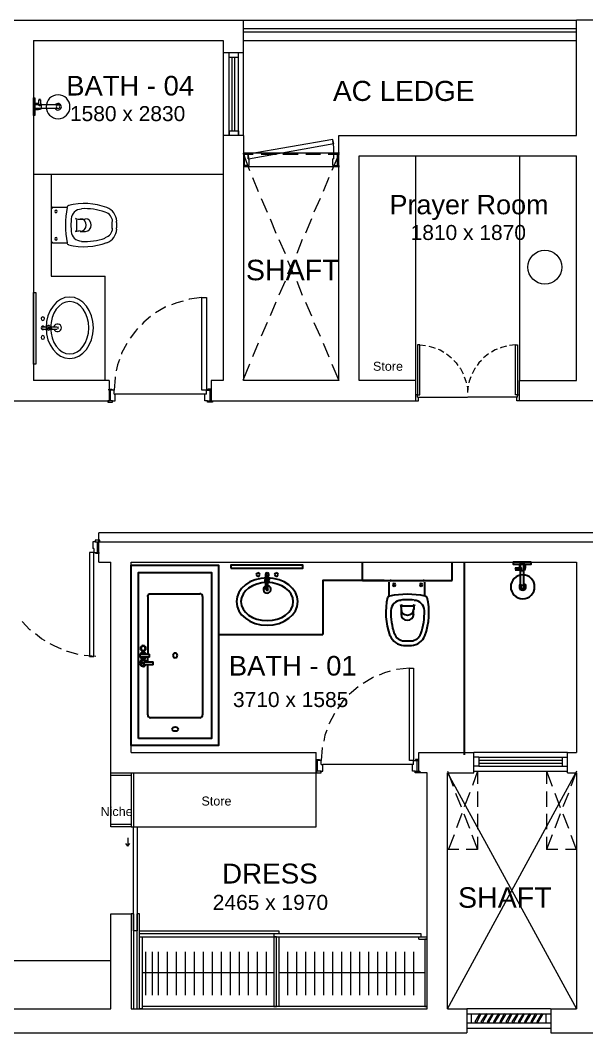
# Model space of a CAD drawing. Header units: millimetres. Extents: x 75500 to 345360, y -224327 to 19532.
# Drawn here: x 93094 to 97813, y -86239 to -77804 of the extents above; entities that cross this region are included whole.
import ezdxf

# ---------------------------------------------------------------- set-up
doc = ezdxf.new("R2010")
doc.units = ezdxf.units.MM
doc.header["$LTSCALE"] = 0.01
doc.layers.add('A- Ele 4', color=250, linetype='Continuous', lineweight=15, true_color=0x333333)
doc.styles.add('Arial$001H0', font='arial.ttf')

# ---------------------------------------------------------------- blocks, each defined once
blk = doc.blocks.new('taps')
at = {"layer": 'A- Ele 4', "lineweight": 25}
for p, q in [((964474, -143680.4), (964554.4, -143680.4)), ((964554.4, -143705.8), (964474, -143705.8)), ((964499.4, -143652.2), (964499.4, -143652.2)), ((964503.6, -143652.2), (964503.6, -143652.2)), ((964539.6, -143745.3), (964539.6, -143707.2)), ((964507.8, -143745.3), (964584, -143745.3)), ((964584, -143770.7), (964507.8, -143770.7))]:
    blk.add_line(p, q, dxfattribs=at)
for points in [[(964501.5, -143609.9), (964488.6, -143609.9), (964478.2, -143620.3), (964478.2, -143633.2)], [(964478.2, -143633.2), (964478.2, -143646), (964488.6, -143656.5), (964501.5, -143656.5)], [(964501.5, -143614.1), (964491, -143614.1), (964482.4, -143622.7), (964482.4, -143633.2)], [(964482.4, -143633.2), (964482.4, -143643.7), (964491, -143652.2), (964501.5, -143652.2)], [(964524.8, -143633.2), (964524.8, -143620.3), (964514.3, -143609.9), (964501.5, -143609.9)], [(964520.5, -143633.2), (964520.5, -143622.7), (964512, -143614.1), (964501.5, -143614.1)], [(964501.5, -143656.5), (964514.3, -143656.5), (964524.8, -143646), (964524.8, -143633.2)], [(964501.5, -143652.2), (964512, -143652.2), (964520.5, -143643.7), (964520.5, -143633.2)], [(964474, -143680.4), (964472.9, -143688.8), (964472.9, -143697.4), (964473.9, -143705.8)], [(964494.6, -143729.3), (964482.4, -143732.4), (964474, -143743.4), (964474, -143755.9)], [(964501.5, -143664.9), (964491.5, -143664.9), (964482.3, -143670.3), (964477.4, -143679.1)], [(964477.4, -143705.8), (964482.3, -143714.5), (964491.5, -143719.9), (964501.5, -143719.9)], [(964501.5, -143669.2), (964493.8, -143669.2), (964486.6, -143672.9), (964482.3, -143679.3)], [(964482.3, -143705.6), (964486.6, -143711.9), (964493.8, -143715.7), (964501.5, -143715.7)], [(964525.5, -143742.6), (964519.4, -143731.6), (964506.7, -143726.1), (964494.6, -143729.3)], [(964520.7, -143742.7), (964514.9, -143734.3), (964504.3, -143730.7), (964494.6, -143733.7)], [(964525.5, -143679.1), (964520.7, -143670.3), (964511.5, -143664.9), (964501.5, -143664.9)], [(964520.7, -143679.3), (964516.3, -143672.9), (964509.2, -143669.2), (964501.5, -143669.2)], [(964501.5, -143715.7), (964509.2, -143715.7), (964516.3, -143711.9), (964520.7, -143705.6)], [(964501.5, -143719.9), (964511.5, -143719.9), (964520.7, -143714.5), (964525.5, -143705.8)], [(964554.4, -143706), (964555.5, -143697.5), (964555.5, -143688.9), (964554.4, -143680.4)], [(964474, -143755.9), (964474, -143768.5), (964482.4, -143779.4), (964494.6, -143782.6)], [(964494.6, -143733.7), (964484.8, -143736.7), (964478.2, -143745.7), (964478.2, -143755.9)], [(964478.2, -143755.9), (964478.2, -143766.1), (964484.8, -143775.1), (964494.6, -143778.2)], [(964493, -143749.6), (964489.5, -143749.6), (964486.7, -143752.4), (964486.7, -143755.9)], [(964486.7, -143755.9), (964486.7, -143759.4), (964489.5, -143762.3), (964493, -143762.3)], [(964499.4, -143755.9), (964499.4, -143752.4), (964496.5, -143749.6), (964493, -143749.6)], [(964493, -143762.3), (964496.5, -143762.3), (964499.4, -143759.4), (964499.4, -143755.9)], [(964494.6, -143782.6), (964506.2, -143785.6), (964518.3, -143780.7), (964524.7, -143770.7)], [(964494.6, -143778.2), (964503.7, -143781), (964513.5, -143778), (964519.4, -143770.7)], [(964507.8, -143745.3), (964506.7, -143753.8), (964506.7, -143762.3), (964507.8, -143770.7)], [(964584, -143771), (964585.1, -143762.5), (964585.1, -143753.8), (964584, -143745.3)]]:
    blk.add_open_spline(points, degree=3, dxfattribs=at)
blk = doc.blocks.new('e ge')
at = {"layer": 'A- Ele 4', "lineweight": 25}
for p, q in [((64637.1, 15752.5), (64637.1, 15904.9)), ((65386.3, 15752.5), (65386.3, 15904.9)), ((65487.9, 14300.7), (65487.9, 15904.9)), ((65991.6, 15888), (65945, 15888)), ((65953.5, 15672.1), (65953.5, 15888)), ((65983.1, 15697.5), (65983.1, 15888)), ((63832.9, 15773.7), (63832.9, 15799.1)), ((63849.8, 15773.7), (63849.8, 15799.1)), ((65957.7, 15854.1), (65911.2, 15854.1)), ((65911.2, 15841.4), (65957.7, 15841.4)), ((65987.4, 15833), (65949.3, 15833)), ((63832.9, 15676.3), (63832.9, 15735.6)), ((63849.8, 15676.3), (63849.8, 15735.6)), ((64637.1, 15752.5), (65386.3, 15752.5)), ((64861.5, 15625.6), (64861.5, 15739.8)), ((64874.2, 15752.5), (65145.1, 15752.5)), ((65157.7, 15625.6), (65157.7, 15739.8)), ((62848.8, 15620.2), (62848.8, 15138.8)), ((62872.1, 15642.5), (63282.6, 15642.5)), ((63305.9, 15619.2), (63305.9, 14633)), ((64967.3, 15540.9), (65056.2, 15540.9)), ((64958.8, 15511.3), (64958.8, 15468.9)), ((65060.4, 15511.3), (65060.4, 15468.9)), ((63439.3, 15303.9), (64307, 15303.9)), ((62848.8, 14633), (62848.8, 15049.9)), ((63282.6, 14609.7), (62872.1, 14609.7))]:
    blk.add_line(p, q, dxfattribs=at)
for points in [[(62711.2, 14376.9), (62711.2, 15879.5), (63439.3, 15879.5), (63439.3, 14376.9)], [(63540.8, 15854.1), (64141.9, 15854.1), (64141.9, 15879.5), (63540.8, 15879.5)], [(66042.4, 15904.9), (65894.2, 15904.9), (65894.2, 15888), (66042.4, 15888)], [(62770.5, 14436.1), (62770.5, 15820.3), (63380, 15820.3), (63380, 14436.1)], [(63837.1, 15756.8), (63845.6, 15756.8), (63845.6, 15722.9), (63837.1, 15722.9)]]:
    blk.add_lwpolyline(points, close=True, dxfattribs=at)
for points in [[(64819.1, 15752.5), (64307, 15752.5), (64307, 15303.9)], [(63079.5, 14529.3), (63079.5, 14529.3), (63075.2, 14529.3), (63075.2, 14529.3)]]:
    blk.add_lwpolyline(points, dxfattribs=at)
for points in [[(65913.3, 15858.4), (65912.1, 15858.4), (65911.2, 15855.5), (65911.2, 15852)], [(65915.4, 15852), (65915.4, 15855.5), (65914.5, 15858.4), (65913.3, 15858.4)], [(65945.3, 15890.6), (65944.6, 15879.8), (65945.2, 15868.9), (65947, 15858.2)], [(65962, 15852), (65962, 15855.5), (65961, 15858.4), (65959.9, 15858.4)], [(65988.3, 15836), (65994.2, 15853.5), (65996.7, 15872.1), (65995.6, 15890.6)], [(63843.5, 15773.7), (63702.1, 15773.7), (63587.4, 15685.6), (63587.4, 15576.9)], [(63767.3, 15816), (63759.1, 15816), (63752.5, 15809.4), (63752.5, 15801.2)], [(63752.5, 15801.2), (63752.5, 15793), (63759.1, 15786.4), (63767.3, 15786.4)], [(63782.1, 15801.2), (63782.1, 15809.4), (63775.5, 15816), (63767.3, 15816)], [(63767.3, 15786.4), (63775.5, 15786.4), (63782.1, 15793), (63782.1, 15801.2)], [(63843.5, 15773.7), (63833.4, 15773.7), (63825.1, 15765.9), (63824.5, 15755.9)], [(63829.4, 15805.9), (63827.4, 15799.8), (63829.5, 15793.2), (63834.6, 15789.4)], [(63843.5, 15816), (63837.1, 15816), (63831.4, 15811.9), (63829.4, 15805.9)], [(63843.5, 15811.8), (63837.6, 15811.8), (63832.9, 15807.1), (63832.9, 15801.2)], [(63857.5, 15805.9), (63855.5, 15811.9), (63849.9, 15816), (63843.5, 15816)], [(63854.1, 15801.2), (63854.1, 15807.1), (63849.3, 15811.8), (63843.5, 15811.8)], [(64099.6, 15576.9), (64099.6, 15685.6), (63984.9, 15773.7), (63843.5, 15773.7)], [(63862.5, 15755.9), (63861.8, 15765.9), (63853.5, 15773.7), (63843.5, 15773.7)], [(63852.4, 15789.4), (63857.5, 15793.2), (63859.6, 15799.8), (63857.5, 15805.9)], [(63919.7, 15816), (63911.5, 15816), (63904.9, 15809.4), (63904.9, 15801.2)], [(63904.9, 15801.2), (63904.9, 15793), (63911.5, 15786.4), (63919.7, 15786.4)], [(63934.5, 15801.2), (63934.5, 15809.4), (63927.9, 15816), (63919.7, 15816)], [(63919.7, 15786.4), (63927.9, 15786.4), (63934.5, 15793), (63934.5, 15801.2)], [(65972.6, 15799.1), (65917.6, 15799.1), (65873.1, 15754.6), (65873.1, 15699.6)], [(65911.2, 15852), (65911.2, 15848.5), (65912.1, 15845.7), (65913.3, 15845.7)], [(65913.3, 15845.7), (65914.5, 15845.7), (65915.4, 15848.5), (65915.4, 15852)], [(65949.5, 15846.3), (65950.4, 15842.8), (65951.4, 15839.4), (65952.6, 15836)], [(65959.9, 15845.7), (65961, 15845.7), (65962, 15848.5), (65962, 15852)], [(66072, 15699.6), (66072, 15754.6), (66027.5, 15799.1), (65972.6, 15799.1)], [(63843.5, 15735.6), (63723.1, 15735.6), (63625.5, 15664.5), (63625.5, 15576.9)], [(63834, 15708.7), (63819, 15704), (63809.7, 15689.1), (63812.1, 15673.6)], [(63824.5, 15755.9), (63823.8, 15745.9), (63831, 15737.1), (63841, 15735.8)], [(63837.2, 15755.7), (63836.7, 15752.6), (63838.5, 15749.7), (63841.4, 15748.6)], [(63843.5, 15761), (63840.4, 15761), (63837.7, 15758.8), (63837.2, 15755.7)], [(63849.7, 15755.7), (63849.2, 15758.8), (63846.6, 15761), (63843.5, 15761)], [(64061.5, 15576.9), (64061.5, 15664.5), (63963.9, 15735.6), (63843.5, 15735.6)], [(63845.6, 15748.6), (63848.5, 15749.7), (63850.3, 15752.6), (63849.7, 15755.7)], [(63846, 15735.8), (63855.9, 15737.1), (63863.1, 15745.9), (63862.5, 15755.9)], [(63874.9, 15673.6), (63877.2, 15689.1), (63868, 15704), (63853, 15708.7)], [(64876.3, 15756.8), (64870.4, 15756.8), (64865.7, 15750.1), (64865.7, 15742)], [(64901.7, 15727.1), (64895.8, 15727.1), (64891.1, 15722.4), (64891.1, 15716.6)], [(64891.1, 15716.6), (64891.1, 15710.7), (64895.8, 15706), (64901.7, 15706)], [(64912.2, 15716.6), (64912.2, 15722.4), (64907.5, 15727.1), (64901.7, 15727.1)], [(64901.7, 15706), (64907.5, 15706), (64912.2, 15710.7), (64912.2, 15716.6)], [(65126, 15727.1), (65120.2, 15727.1), (65115.4, 15722.4), (65115.4, 15716.6)], [(65115.4, 15716.6), (65115.4, 15710.7), (65120.2, 15706), (65126, 15706)], [(65136.6, 15716.6), (65136.6, 15722.4), (65131.8, 15727.1), (65126, 15727.1)], [(65126, 15706), (65131.8, 15706), (65136.6, 15710.7), (65136.6, 15716.6)], [(65157.7, 15742), (65157.7, 15750.1), (65153, 15756.8), (65147.2, 15756.8)], [(65873.1, 15699.6), (65873.1, 15644.7), (65917.6, 15600.2), (65972.6, 15600.2)], [(65959.3, 15723.7), (65948.3, 15717.7), (65942.8, 15704.9), (65945.9, 15692.8)], [(65945.9, 15692.8), (65949, 15680.6), (65960, 15672.1), (65972.6, 15672.1)], [(65972.6, 15714.4), (65964.4, 15714.4), (65957.7, 15707.8), (65957.7, 15699.6)], [(65957.7, 15699.6), (65957.7, 15691.4), (65964.4, 15684.8), (65972.6, 15684.8)], [(65987.4, 15699.6), (65987.4, 15707.8), (65980.7, 15714.4), (65972.6, 15714.4)], [(65972.6, 15684.8), (65980.7, 15684.8), (65987.4, 15691.4), (65987.4, 15699.6)], [(65972.6, 15600.2), (66027.5, 15600.2), (66072, 15644.7), (66072, 15699.6)], [(65972.6, 15672.1), (65985.1, 15672.1), (65996.1, 15680.6), (65999.2, 15692.8)], [(65999.2, 15692.8), (66002.3, 15704.9), (65996.8, 15717.7), (65985.8, 15723.7)], [(62848.8, 15619.2), (62848.8, 15632.1), (62859.2, 15642.5), (62872.1, 15642.5)], [(63305.9, 15619.2), (63305.9, 15632.1), (63295.5, 15642.5), (63282.6, 15642.5)], [(63812.1, 15673.6), (63814.5, 15658.2), (63827.8, 15646.7), (63843.5, 15646.7)], [(63834.6, 15676.9), (63836.6, 15673.9), (63839.9, 15672.1), (63843.5, 15672.1)], [(63843.5, 15672.1), (63847, 15672.1), (63850.4, 15673.9), (63852.3, 15676.9)], [(63843.5, 15646.7), (63859.2, 15646.7), (63872.5, 15658.2), (63874.9, 15673.6)], [(64847, 15612.3), (64821.6, 15506.2), (64828.2, 15394.9), (64866, 15292.5)], [(64864, 15625.2), (64856.7, 15623.7), (64851, 15618.1), (64849.3, 15610.9)], [(65159.6, 15623.3), (65062, 15643.2), (64961.4, 15643.2), (64863.9, 15623.3)], [(65157.4, 15292.5), (65195.2, 15394.9), (65201.8, 15506.2), (65176.4, 15612.3)], [(65174.2, 15610.9), (65172.4, 15618.1), (65166.7, 15623.7), (65159.4, 15625.2)], [(63587.4, 15576.9), (63587.4, 15468.2), (63702.1, 15380.1), (63843.5, 15380.1)], [(63625.5, 15576.9), (63625.5, 15489.2), (63723.1, 15418.1), (63843.5, 15418.1)], [(63843.5, 15380.1), (63984.9, 15380.1), (64099.6, 15468.2), (64099.6, 15576.9)], [(63843.5, 15418.1), (63963.9, 15418.1), (64061.5, 15489.2), (64061.5, 15576.9)], [(64959.1, 15587.3), (64912.5, 15584.3), (64875.8, 15548.2), (64874.2, 15503.7)], [(64963, 15512.2), (64962.7, 15526.1), (64960.6, 15539.9), (64956.8, 15553.3)], [(65011.7, 15591.7), (64993.9, 15591.7), (64976.2, 15591.1), (64958.4, 15589.9)], [(64959, 15553.6), (64960, 15548.9), (64963.9, 15545.5), (64968.7, 15545.2)], [(65065, 15589.9), (65047.3, 15591.1), (65029.5, 15591.7), (65011.7, 15591.7)], [(65059, 15545.2), (65063.7, 15545.5), (65067.7, 15548.9), (65068.6, 15553.6)], [(65070.9, 15553.3), (65067, 15539.9), (65064.9, 15526.1), (65064.7, 15512.2)], [(65153.5, 15503.7), (65151.8, 15548.2), (65115.2, 15584.3), (65068.6, 15587.3)], [(64874.5, 15503), (64872.2, 15436.9), (64881.8, 15370.9), (64902.8, 15308.2)], [(64958.8, 15513.4), (64958.8, 15486.5), (64982.5, 15464.7), (65011.7, 15464.7)], [(64958.8, 15471.1), (64958.8, 15444.2), (64982.5, 15422.4), (65011.7, 15422.4)], [(65011.7, 15464.7), (65040.9, 15464.7), (65064.6, 15486.5), (65064.6, 15513.4)], [(65011.7, 15422.4), (65040.9, 15422.4), (65064.6, 15444.2), (65064.6, 15471.1)], [(65124.9, 15308.2), (65145.9, 15370.9), (65155.5, 15436.9), (65153.2, 15503)], [(64869.4, 15292.4), (64887.2, 15245.9), (64931.6, 15214), (64982.7, 15211)], [(64904.3, 15308), (64916.1, 15274.4), (64948.1, 15251.1), (64985.2, 15249)], [(65042.4, 15249), (65079.5, 15251.1), (65111.6, 15274.4), (65123.4, 15308)], [(65044.9, 15211), (65096, 15214), (65140.5, 15245.9), (65158.2, 15292.4)], [(64979.6, 15211.7), (64990.3, 15211.1), (65001, 15210.7), (65011.7, 15210.7)], [(64982.9, 15249.7), (64992.5, 15249.1), (65002.1, 15248.8), (65011.7, 15248.8)], [(65011.7, 15248.8), (65021.3, 15248.8), (65030.9, 15249.1), (65040.5, 15249.7)], [(65011.7, 15210.7), (65022.4, 15210.7), (65033.2, 15211.1), (65043.9, 15211.7)], [(63077.4, 15147.3), (63066.8, 15147.3), (63058.3, 15138.7), (63058.3, 15128.2)], [(63058.3, 15128.2), (63058.3, 15117.7), (63066.8, 15109.2), (63077.4, 15109.2)], [(63096.4, 15128.2), (63096.4, 15138.7), (63087.9, 15147.3), (63077.4, 15147.3)], [(63077.4, 15109.2), (63087.9, 15109.2), (63096.4, 15117.7), (63096.4, 15128.2)], [(62848.8, 14633), (62848.8, 14620.1), (62859.2, 14609.7), (62872.1, 14609.7)], [(63282.6, 14609.7), (63295.5, 14609.7), (63305.9, 14620.1), (63305.9, 14633)], [(63077.4, 14529.3), (63062.2, 14529.3), (63049.8, 14522.6), (63049.8, 14514.5)], [(63049.8, 14514.5), (63049.8, 14506.3), (63062.2, 14499.6), (63077.4, 14499.6)], [(63104.9, 14514.5), (63104.9, 14522.6), (63092.5, 14529.3), (63077.4, 14529.3)], [(63077.4, 14499.6), (63092.5, 14499.6), (63104.9, 14506.3), (63104.9, 14514.5)]]:
    blk.add_open_spline(points, degree=3, dxfattribs=at)
at = {"layer": 'A- Ele 4'}
blk.add_blockref('taps', (-901690.8, 158820.6), dxfattribs=at)
blk = doc.blocks.new('ser geg')
at = {"color": 8, "linetype": 'Continuous', "lineweight": 5}
for p, q in [((28738.1, 13832.6), (28784.6, 13709.8)), ((28987.8, 13832.6), (28945.5, 13714.1)), ((28987.8, 13832.6), (28987.8, 13726.8)), ((29563.4, 13832.6), (29610, 13709.8)), ((29563.4, 13832.6), (29563.4, 13726.8)), ((29813.2, 13832.6), (29766.6, 13709.8)), ((28805.8, 13650.6), (28852.3, 13536.3)), ((28924.3, 13654.8), (28877.7, 13536.3)), ((28987.8, 13663.3), (28987.8, 13536.3)), ((29563.4, 13663.3), (29563.4, 13536.3)), ((29631.2, 13650.6), (29677.7, 13532.1)), ((29745.4, 13650.6), (29698.9, 13536.3)), ((28856.6, 13481.3), (28814.3, 13362.7)), ((28873.5, 13477), (28920.1, 13358.5)), ((28987.8, 13477), (28987.8, 13350)), ((29563.4, 13477), (29563.4, 13350)), ((29677.7, 13477), (29631.2, 13358.5)), ((29698.9, 13477), (29745.4, 13358.5)), ((28793.1, 13303.5), (28746.5, 13185)), ((28941.2, 13303.5), (28987.8, 13180.7)), ((28987.8, 13286.6), (28987.8, 13180.7)), ((29610, 13303.5), (29563.4, 13180.7)), ((29563.4, 13286.6), (29563.4, 13180.7)), ((29766.6, 13299.3), (29813.2, 13176.5)), ((28831.2, 13180.7), (28738.1, 13180.7)), ((28987.8, 13180.7), (28894.7, 13180.7)), ((29656.6, 13180.7), (29563.4, 13180.7)), ((29813.2, 13180.7), (29720, 13180.7))]:
    blk.add_line(p, q, dxfattribs=at)

msp = doc.modelspace()

# ---------------------------------------------------------------- linework, layer by layer
at = {"layer": 'A- Ele 4'}
for p, q in [((92303, -77804), (94953, -77804)), ((94953, -77804), (97728, -77804)), ((94953, -78074), (94953, -77804)), ((97728, -78764), (97728, -77804)), ((98008, -77804), (97728, -77804)), ((94953, -77871.7), (97728, -77871.7)), ((94953, -77901.3), (97728, -77901.3)), ((93203, -77974), (93203, -80804)), ((93203, -77974), (94783, -77974)), ((94783, -77974), (94783, -78074)), ((94953, -77974), (97728, -77974)), ((94783, -78074), (94783, -78764)), ((94783, -78074), (94953, -78074)), ((94834.5, -78112.1), (94834.5, -78074)), ((94834.5, -78764), (94834.5, -78083.3)), ((94910.7, -78112.1), (94910.7, -78074)), ((94910.7, -78764), (94910.7, -78083.3)), ((94953, -78764), (94953, -78074)), ((94834.5, -78112.1), (94910.7, -78112.1)), ((94859.9, -78725.9), (94859.9, -78112.1)), ((94881.1, -78725.9), (94881.1, -78112.1)), ((93215.7, -78547.9), (93215.7, -78501.4)), ((93431.6, -78509.8), (93215.7, -78509.8)), ((93249.6, -78514.1), (93249.6, -78467.5)), ((93262.3, -78467.5), (93262.3, -78514.1)), ((93270.7, -78543.7), (93270.7, -78505.6)), ((93406.2, -78539.5), (93215.7, -78539.5)), ((94783, -78764), (94783, -80804)), ((94953, -78764), (94783, -78764)), ((94834.5, -78725.9), (94910.7, -78725.9)), ((94834.5, -78725.9), (94834.5, -78764)), ((94910.7, -78725.9), (94910.7, -78764)), ((94953, -78764), (94953, -80804)), ((95748, -78764), (97728, -78764)), ((95748, -80804), (95748, -78764)), ((95753, -78912), (94953, -78912)), ((94953, -78920.4), (95032.7, -78920.4)), ((94953, -78920.4), (95003.1, -79055.9)), ((94961.5, -79013.5), (94961.5, -78920.4)), ((94991.1, -78920.4), (94961.5, -78920.4)), ((94991.1, -78958.5), (94991.1, -78920.4)), ((95101.2, -78920.4), (95228.1, -78920.4)), ((95282.4, -78920.4), (95409.4, -78920.4)), ((95472.9, -78920.4), (95595.6, -78920.4)), ((95659.1, -78920.4), (95748, -78920.4)), ((95748, -78920.4), (95688.8, -79055.9)), ((95705.7, -78958.5), (95705.7, -78920.4)), ((95705.7, -78920.4), (95735.3, -78920.4)), ((95735.3, -79013.5), (95735.3, -78920.4)), ((95918, -80804), (95918, -78934)), ((95918, -78934), (97728, -78934)), ((96388, -80804), (96388, -78934)), ((97253, -78934), (97253, -80804)), ((97728, -80804), (97728, -78934)), ((94953, -79022), (95753, -79022)), ((94982.6, -79013.5), (94999.6, -79013.5)), ((94991.1, -78958.5), (94999.6, -78958.5)), ((94999.6, -79013.5), (94999.6, -78958.5)), ((95697.2, -79013.5), (95697.2, -78958.5)), ((95705.7, -78958.5), (95697.2, -78958.5)), ((95714.2, -79013.5), (95697.2, -79013.5)), ((93203, -79085.5), (94781.8, -79085.5)), ((93351.2, -79085.5), (93351.2, -79936.3)), ((95028.5, -79115.1), (95075, -79229.4)), ((95663.4, -79115.1), (95616.8, -79229.4)), ((95100.4, -79288.7), (95151.2, -79403)), ((95591.4, -79288.7), (95540.6, -79403)), ((93482.4, -79364.9), (93363.9, -79364.9)), ((93351.2, -79377.6), (93351.2, -79648.5)), ((93562.8, -79466.4), (93562.8, -79559.6)), ((93592.4, -79462.2), (93634.8, -79462.2)), ((95176.6, -79458), (95223.2, -79576.5)), ((95519.5, -79458), (95468.7, -79576.5)), ((93592.4, -79563.8), (93634.8, -79563.8)), ((93482.4, -79661.2), (93363.9, -79661.2)), ((95248.6, -79631.5), (95299.3, -79745.8)), ((95443.3, -79631.5), (95396.7, -79745.8)), ((95320.5, -79805.1), (95371.3, -79919.3)), ((95371.3, -79805.1), (95320.5, -79919.3)), ((93351.2, -79936.3), (93799.8, -79936.3)), ((93799.8, -80804), (93799.8, -79936.3)), ((95299.3, -79978.6), (95248.6, -80092.9)), ((95396.7, -79978.6), (95443.3, -80092.9)), ((95223.2, -80152.1), (95176.6, -80266.4)), ((95468.7, -80152.1), (95519.5, -80266.4)), ((93308.8, -80359.6), (93279.2, -80359.6)), ((93308.8, -80380.7), (93279.2, -80380.7)), ((93402, -80359.6), (93342.7, -80359.6)), ((93402, -80380.7), (93342.7, -80380.7)), ((95151.2, -80321.5), (95100.4, -80435.7)), ((95540.6, -80321.5), (95591.4, -80435.7)), ((95075, -80495), (95028.5, -80609.3)), ((95616.8, -80495), (95663.4, -80609.3)), ((96422.5, -80507), (96470.8, -80513.9)), ((97218.5, -80507), (97170.2, -80513.9)), ((96645.7, -80582.9), (96687.1, -80617.4)), ((96995.4, -80582.9), (96953.9, -80617.4)), ((95003.1, -80668.5), (94948, -80804)), ((95688.8, -80668.5), (95748, -80804)), ((93833, -80804), (93203, -80804)), ((93833, -80804), (93833, -80974)), ((94783, -80804), (94683, -80804)), ((94683, -80804), (94683, -80974)), ((95748, -80804), (94953, -80804)), ((96388, -80804), (95918, -80804)), ((96388, -80974), (96388, -80804)), ((97253, -80974), (97253, -80804)), ((97253, -80804), (97728, -80804)), ((93844.9, -80974), (93844.9, -80885.1)), ((93874.6, -80885.1), (93844.9, -80885.1)), ((93874.6, -80919), (93874.6, -80885.1)), ((94644.9, -80919), (94644.9, -80885.1)), ((94644.9, -80885.1), (94674.6, -80885.1)), ((94674.6, -80974), (94674.6, -80885.1)), ((96388, -80974), (96388, -80885.1)), ((92683, -80974), (93833, -80974)), ((93861.9, -80974), (93883, -80974)), ((93874.6, -80919), (93883, -80919)), ((93883, -80974), (93883, -80919)), ((94632.2, -80919), (93883, -80919)), ((94632.2, -80974), (94632.2, -80919)), ((94644.9, -80919), (94632.2, -80919)), ((94653.4, -80974), (94632.2, -80974)), ((94683, -80974), (96388, -80974)), ((96404.1, -80925.7), (96388, -80925.7)), ((96388, -80974), (96411, -80974)), ((96404.1, -80944.1), (96404.1, -80925.7)), ((96404.1, -80944.1), (96411, -80944.1)), ((96411, -80974), (96411, -80944.1)), ((96411, -80944.1), (96818.2, -80944.1)), ((97230, -80944.1), (96822.8, -80944.1)), ((97230, -80974), (97230, -80944.1)), ((97236.9, -80944.1), (97230, -80944.1)), ((97253, -80974), (97230, -80974)), ((97236.9, -80944.1), (97236.9, -80925.7)), ((97236.9, -80925.7), (97253, -80925.7)), ((97253, -80974), (97253, -80925.7)), ((97898, -80974), (97253, -80974)), ((93697.2, -82149), (93697.2, -82204)), ((93718.4, -82149), (93697.2, -82149)), ((93735.3, -82149), (93735.3, -82237.9)), ((98013, -82074), (93748, -82074)), ((93748, -82149), (93748, -82074)), ((93748, -82149), (98013, -82149)), ((93748, -82319), (93748, -82149)), ((93705.7, -82204), (93697.2, -82204)), ((93705.7, -82204), (93705.7, -82237.9)), ((93705.7, -82237.9), (93735.3, -82237.9)), ((93748, -82319), (93848, -82319)), ((93848, -84074), (93848, -82319)), ((94018, -82319), (97728, -82319)), ((94018, -83904), (94018, -82319)), ((97728, -82319), (97728, -83904)), ((93724.2, -83105.6), (93626.8, -83097.1)), ((94018, -83904), (95558, -83904)), ((95558, -84074), (95558, -83904)), ((96413, -84074), (96413, -83904)), ((96413, -83904), (96873, -83904)), ((97651.8, -83904), (96873, -83904)), ((96873, -84074), (96873, -83904)), ((97653, -84074), (97653, -83904)), ((97653, -83904), (97728, -83904)), ((95600.3, -83971.7), (95570.7, -83971.7)), ((95570.7, -84060.6), (95570.7, -83971.7)), ((95600.3, -84005.6), (95600.3, -83971.7)), ((95600.3, -84005.6), (95613, -84005.6)), ((95613, -84060.6), (95613, -84005.6)), ((96362.2, -84005.6), (95613, -84005.6)), ((96370.7, -84005.6), (96362.2, -84005.6)), ((96362.2, -84060.6), (96362.2, -84005.6)), ((96370.7, -84005.6), (96370.7, -83971.7)), ((96370.7, -83971.7), (96400.3, -83971.7)), ((96400.3, -84060.6), (96400.3, -83971.7)), ((96915.3, -83942.1), (96873, -83942.1)), ((96915.3, -83942.1), (97609.5, -83942.1)), ((96915.3, -83942.1), (96915.3, -84018.3)), ((96915.3, -83967.5), (97609.5, -83967.5)), ((96915.3, -83992.9), (97609.5, -83992.9)), ((97609.5, -83942.1), (97609.5, -84018.3)), ((97609.5, -83942.1), (97651.8, -83942.1)), ((93848, -84074), (95558, -84074)), ((93848, -84094), (93848, -84074)), ((93848, -84504), (93848, -84094)), ((93848, -84094), (94018, -84094)), ((94018, -84074), (94018, -84524)), ((94038, -84074), (94038, -84524)), ((95558, -84524), (95558, -84074)), ((95558, -84524), (95558, -84074)), ((95591.9, -84060.6), (95613, -84060.6)), ((96383.4, -84060.6), (96362.2, -84060.6)), ((96483, -84074), (96413, -84074)), ((96483, -86039), (96483, -84074)), ((96653, -84074), (97728, -86039)), ((96653, -86039), (97722.9, -84074)), ((96653, -84074), (96873, -84074)), ((96653, -86039), (96653, -84074)), ((96653, -84074), (96873, -84074)), ((96915.3, -84018.3), (96873, -84018.3)), ((96873, -84060.6), (97651.8, -84060.6)), ((96915.3, -84018.3), (97609.5, -84018.3)), ((97609.5, -84018.3), (97651.8, -84018.3)), ((97653, -84074), (97728, -84074)), ((97728, -84074), (97728, -86039)), ((94018, -84504), (93848, -84504)), ((93848, -84524), (93848, -84504)), ((94018, -84524), (93848, -84524)), ((94018, -84524), (94038, -84524)), ((94038, -84524), (95558, -84524)), ((93990.3, -84684.1), (93973.4, -84663.2)), ((93990.3, -84615.3), (93990.3, -84684.1)), ((93990.3, -84684.1), (94007.1, -84663.2)), ((93848, -86039), (93848, -85249)), ((93848, -86039), (93848, -85249)), ((93848, -85249), (94018, -85249)), ((93848, -86039), (93848, -85249)), ((94038, -85249), (94018, -85249)), ((94018, -85249), (94018, -86039)), ((94038, -85249), (94038, -86039)), ((94088, -85249), (94068, -85249)), ((94068, -86039), (94068, -85249)), ((94088, -85439), (94088, -85249)), ((94108, -85439), (95206.5, -85439)), ((96413, -85439), (96483, -85439)), ((96413, -85459), (96413, -85439)), ((96413, -85459), (96483, -85459)), ((94139.7, -85924.8), (94139.7, -85566)), ((94194.7, -85924.8), (94194.7, -85566)), ((94244.7, -85924.8), (94244.7, -85566)), ((94319.7, -85924.8), (94319.7, -85566)), ((94394.7, -85924.8), (94394.7, -85566)), ((94469.7, -85924.8), (94469.7, -85566)), ((94544.7, -85924.8), (94544.7, -85566)), ((94619.7, -85924.8), (94619.7, -85566)), ((94694.7, -85924.8), (94694.7, -85566)), ((94769.7, -85924.8), (94769.7, -85566)), ((94844.7, -85924.8), (94844.7, -85566)), ((94919.7, -85924.8), (94919.7, -85566)), ((94994.7, -85924.8), (94994.7, -85566)), ((95069.7, -85924.8), (95069.7, -85566)), ((95144.7, -85924.8), (95144.7, -85566)), ((95323.4, -85924.8), (95323.4, -85566)), ((95398.4, -85924.8), (95398.4, -85566)), ((95473.4, -85924.8), (95473.4, -85566)), ((95548.4, -85924.8), (95548.4, -85566)), ((95623.4, -85924.8), (95623.4, -85566)), ((95698.4, -85924.8), (95698.4, -85566)), ((95773.4, -85924.8), (95773.4, -85566)), ((95848.4, -85924.8), (95848.4, -85566)), ((95923.4, -85924.8), (95923.4, -85566)), ((95998.4, -85924.8), (95998.4, -85566)), ((96073.4, -85924.8), (96073.4, -85566)), ((96148.4, -85924.8), (96148.4, -85566)), ((96223.4, -85924.8), (96223.4, -85566)), ((96298.4, -85924.8), (96298.4, -85566)), ((96373.4, -85924.8), (96373.4, -85566)), ((95206.5, -85739), (94108, -85739)), ((96463, -85739), (95248.8, -85739)), ((89133, -86039), (93848, -86039)), ((94018, -86039), (96483, -86039)), ((96653, -86039), (96813, -86039)), ((96653, -86039), (96813, -86039)), ((97511.4, -86039), (96813, -86039)), ((96813, -86039), (96813, -86239)), ((96813, -86081.3), (97511.4, -86081.3)), ((96851.1, -86081.3), (96851.1, -86157.5)), ((97473.3, -86081.3), (97473.3, -86157.5)), ((97513, -86039), (97728, -86039)), ((97513, -86039), (97513, -86239)), ((96813, -86157.5), (97511.4, -86157.5)), ((96813, -86199.8), (97511.4, -86199.8)), ((88863, -86239), (96813, -86239)), ((97513, -86239), (98638, -86239))]:
    msp.add_line(p, q, dxfattribs=at)
for points in [[(93203, -78598.7), (93203, -78450.6), (93215.7, -78450.6), (93215.7, -78598.7)], [(94995.3, -78958.5), (95706.4, -78831.5), (95698, -78797.7), (94991.1, -78920.4)], [(94953, -79013.5), (94953, -79022), (94982.6, -79022), (94982.6, -79013.5)], [(95748, -79013.5), (95748, -79022), (95714.2, -79022), (95714.2, -79013.5)], [(93224.2, -80071.7), (93224.2, -80668.5), (93203, -80668.5), (93203, -80071.7)], [(94606.8, -80885.1), (94606.8, -80114.7), (94644.9, -80114.7), (94644.9, -80885.1)], [(93321.5, -80368), (93321.5, -80372.3), (93355.4, -80372.3), (93355.4, -80368)], [(96422.5, -80925.7), (96422.5, -80507), (96404.1, -80507), (96404.1, -80925.7)], [(97218.5, -80925.7), (97218.5, -80507), (97236.9, -80507), (97236.9, -80925.7)], [(93823.8, -80974), (93823.8, -80986.7), (93861.9, -80986.7), (93861.9, -80974)], [(94695.7, -80974), (94695.7, -80986.7), (94653.4, -80986.7), (94653.4, -80974)], [(93756.5, -82149), (93756.5, -82136.3), (93718.4, -82136.3), (93718.4, -82149)], [(93671.8, -82237.9), (93671.8, -83105.6), (93705.7, -83105.6), (93705.7, -82237.9)], [(96336.8, -83971.7), (96336.8, -83201.4), (96370.7, -83201.4), (96370.7, -83971.7)], [(95561.6, -84060.6), (95561.6, -84073.3), (95599.7, -84073.3), (95599.7, -84060.6)], [(96421.5, -84060.6), (96421.5, -84073.3), (96383.4, -84073.3), (96383.4, -84060.6)], [(94038, -84524), (94068, -84524), (94068, -85389), (94038, -85389)], [(94088, -85389), (95248.8, -85389), (95248.8, -85414), (94088, -85414)], [(94088, -85439), (94108, -85439), (94108, -86039), (94088, -86039)], [(95206.5, -85439), (96433, -85439), (96433, -85414), (95206.5, -85414)], [(95227.7, -85439), (95206.5, -85439), (95206.5, -86019), (95227.7, -86019)], [(95227.7, -85439), (95248.8, -85439), (95248.8, -86019), (95227.7, -86019)], [(96483, -85459), (96463, -85459), (96463, -86019), (96483, -86019)], [(94108, -86039), (96483, -86039), (96483, -86019), (94108, -86019)], [(96918.8, -86081.3), (96880.7, -86149), (96893.4, -86157.5), (96931.5, -86085.6)], [(96973.9, -86081.3), (96931.5, -86149), (96944.2, -86157.5), (96982.3, -86085.6)], [(97024.7, -86081.3), (96982.3, -86149), (96995, -86157.5), (97033.1, -86085.6)], [(97075.4, -86081.3), (97037.4, -86149), (97045.8, -86157.5), (97088.1, -86085.6)], [(97126.2, -86081.3), (97088.1, -86149), (97096.6, -86157.5), (97138.9, -86085.6)], [(97177, -86081.3), (97138.9, -86149), (97151.6, -86157.5), (97189.7, -86085.6)], [(97232.1, -86081.3), (97189.7, -86149), (97202.4, -86157.5), (97240.5, -86085.6)], [(97282.9, -86081.3), (97240.5, -86149), (97253.2, -86157.5), (97291.3, -86085.6)], [(97333.6, -86081.3), (97295.6, -86149), (97304, -86157.5), (97346.3, -86085.6)], [(97384.4, -86081.3), (97346.3, -86149), (97354.8, -86157.5), (97397.1, -86085.6)], [(97435.2, -86081.3), (97397.1, -86149), (97405.6, -86157.5), (97447.9, -86085.6)]]:
    msp.add_lwpolyline(points, close=True, dxfattribs=at)
for points in [[(95705.7, -78924.7), (95705.7, -78861.2), (95697.2, -78806.1)], [(94961.5, -78920.4), (94953, -78920.4), (94953, -78912), (94974.2, -78912), (94974.2, -78920.4)], [(95735.3, -78920.4), (95748, -78920.4), (95748, -78912), (95722.6, -78912), (95722.6, -78920.4)], [(94606.8, -80114.7), (94501, -80127.4), (94496.8, -80131.7)], [(94306.3, -80195.2), (94302.1, -80195.2), (94221.6, -80241.7)], [(94450.2, -80144.4), (94399.4, -80157.1), (94352.9, -80174)], [(94179.3, -80271.4), (94124.3, -80317.9), (94107.4, -80339.1)], [(94069.3, -80372.9), (94052.3, -80394.1), (94010, -80453.4)], [(93980.4, -80495.7), (93938.1, -80576.1), (93938.1, -80584.6)], [(96496.1, -80518.5), (96537.6, -80530), (96549.1, -80534.6)], [(96574.4, -80543.8), (96590.5, -80550.7), (96622.7, -80569.1)], [(97066.7, -80543.8), (97050.6, -80550.7), (97018.4, -80569.1)], [(97144.9, -80518.5), (97103.5, -80530), (97092, -80534.6)], [(93921.1, -80631.1), (93904.2, -80673.5), (93891.5, -80724.3)], [(96705.5, -80638.1), (96726.2, -80658.8), (96740, -80679.5)], [(96935.5, -80638.1), (96914.8, -80658.8), (96901, -80679.5)], [(96756.1, -80700.2), (96760.7, -80704.8), (96783.7, -80748.5)], [(96884.9, -80700.2), (96880.3, -80704.8), (96857.3, -80748.5)], [(93883, -80775.1), (93883, -80779.3), (93874.6, -80885.1)], [(96792.9, -80773.8), (96806.7, -80810.7), (96809, -80824.5)], [(96848.1, -80773.8), (96834.3, -80810.7), (96832, -80824.5)], [(93844.9, -80885.1), (93832.2, -80885.1), (93832.2, -80876.6), (93857.6, -80876.6), (93857.6, -80885.1)], [(94674.6, -80885.1), (94683, -80885.1), (94683, -80876.6), (94657.6, -80876.6), (94657.6, -80885.1)], [(96815.9, -80852.1), (96818.2, -80868.2), (96820.5, -80905)], [(96825.1, -80852.1), (96822.8, -80868.2), (96820.5, -80905)], [(93735.3, -82237.9), (93748, -82237.9), (93748, -82246.3), (93722.6, -82246.3), (93722.6, -82237.9)], [(93182.4, -82885.5), (93173.9, -82881.3), (93110.4, -82813.5)], [(93300.9, -82974.4), (93271.3, -82957.4), (93220.5, -82915.1)], [(93436.4, -83042.1), (93377.1, -83016.7), (93343.3, -82999.8)], [(93576.1, -83088.7), (93487.2, -83063.3), (93478.7, -83063.3)], [(96176, -83226.8), (96129.4, -83239.5), (96082.9, -83260.6)], [(96336.8, -83201.4), (96231, -83214.1), (96226.8, -83214.1)], [(96036.3, -83277.5), (96027.8, -83281.8), (95951.6, -83328.3)], [(95909.3, -83358), (95854.3, -83404.5), (95833.1, -83421.5)], [(95799.3, -83459.6), (95778.1, -83480.7), (95735.8, -83540)], [(95710.4, -83578.1), (95668.1, -83662.7), (95663.8, -83667)], [(95646.9, -83717.8), (95630, -83760.1), (95621.5, -83810.9)], [(95608.8, -83861.7), (95608.8, -83865.9), (95600.3, -83971.7)], [(95570.7, -83971.7), (95562.2, -83971.7), (95562.2, -83963.3), (95587.6, -83963.3), (95587.6, -83971.7)], [(96400.3, -83971.7), (96413, -83971.7), (96413, -83963.3), (96387.6, -83963.3), (96387.6, -83971.7)], [(93848, -86039), (93848, -85638.9), (92515.9, -85638.9), (92515.9, -86039), (93398, -86039)]]:
    msp.add_lwpolyline(points, dxfattribs=at)
msp.add_circle((97464.3, -79861.1), 141.4, dxfattribs=at)
for points in [[(93408.3, -78425.2), (93353.4, -78425.2), (93308.8, -78469.7), (93308.8, -78524.7)], [(93507.8, -78524.7), (93507.8, -78469.7), (93463.2, -78425.2), (93408.3, -78425.2)], [(93249.7, -78499.1), (93239, -78497.3), (93228.2, -78496.7), (93217.4, -78497.4)], [(93255.9, -78463.3), (93252.4, -78463.3), (93249.6, -78464.2), (93249.6, -78465.4)], [(93249.6, -78465.4), (93249.6, -78466.6), (93252.4, -78467.5), (93255.9, -78467.5)], [(93249.6, -78512), (93249.6, -78513.1), (93252.4, -78514.1), (93255.9, -78514.1)], [(93262.3, -78465.4), (93262.3, -78464.2), (93259.4, -78463.3), (93255.9, -78463.3)], [(93255.9, -78467.5), (93259.4, -78467.5), (93262.3, -78466.6), (93262.3, -78465.4)], [(93255.9, -78514.1), (93259.4, -78514.1), (93262.3, -78513.1), (93262.3, -78512)], [(93272, -78504.7), (93268.6, -78503.5), (93265.1, -78502.5), (93261.6, -78501.6)], [(93308.8, -78524.7), (93308.8, -78579.6), (93353.4, -78624.1), (93408.3, -78624.1)], [(93415.2, -78498), (93403, -78494.9), (93390.3, -78500.4), (93384.2, -78511.4)], [(93408.3, -78509.8), (93400.1, -78509.8), (93393.5, -78516.5), (93393.5, -78524.7)], [(93393.5, -78524.7), (93393.5, -78532.8), (93400.1, -78539.5), (93408.3, -78539.5)], [(93423.1, -78524.7), (93423.1, -78516.5), (93416.5, -78509.8), (93408.3, -78509.8)], [(93408.3, -78539.5), (93416.5, -78539.5), (93423.1, -78532.8), (93423.1, -78524.7)], [(93408.3, -78624.1), (93463.2, -78624.1), (93507.8, -78579.6), (93507.8, -78524.7)], [(93435.8, -78524.7), (93435.8, -78512.1), (93427.3, -78501.1), (93415.2, -78498)], [(93415.2, -78551.3), (93427.3, -78548.2), (93435.8, -78537.2), (93435.8, -78524.7)], [(93217.4, -78547.7), (93235.9, -78548.8), (93254.4, -78546.4), (93272, -78540.4)], [(93384.2, -78537.9), (93390.3, -78548.9), (93403, -78554.4), (93415.2, -78551.3)], [(93366, -79360.6), (93360.1, -79360.6), (93355.4, -79367.3), (93355.4, -79375.4)], [(93484.6, -79363), (93464.7, -79460.6), (93464.7, -79561.2), (93484.6, -79658.7)], [(93497, -79348.4), (93489.8, -79350.2), (93484.2, -79355.9), (93482.8, -79363.2)], [(93815.4, -79365.2), (93713.1, -79327.4), (93601.8, -79320.8), (93495.6, -79346.2)], [(93799.7, -79402), (93737, -79380.9), (93671, -79371.4), (93605, -79373.7)], [(93897, -79477.7), (93894, -79426.6), (93862, -79382.1), (93815.6, -79364.4)], [(93391.4, -79386), (93385.5, -79386), (93380.8, -79390.8), (93380.8, -79396.6)], [(93380.8, -79396.6), (93380.8, -79402.4), (93385.5, -79407.2), (93391.4, -79407.2)], [(93402, -79396.6), (93402, -79390.8), (93397.2, -79386), (93391.4, -79386)], [(93391.4, -79407.2), (93397.2, -79407.2), (93402, -79402.4), (93402, -79396.6)], [(93518, -79457.6), (93516.8, -79475.3), (93516.2, -79493.1), (93516.2, -79510.9)], [(93604.1, -79377.6), (93557.4, -79379.2), (93519.6, -79414.1), (93516.4, -79458.5)], [(93562.8, -79463.6), (93562.5, -79458.9), (93559, -79454.9), (93554.3, -79454)], [(93554.6, -79456), (93568, -79459.8), (93581.8, -79461.9), (93595.7, -79462.2)], [(93863.2, -79480.4), (93861, -79445), (93836.5, -79414.5), (93801.2, -79403.2)], [(93516.2, -79510.9), (93516.2, -79528.7), (93516.8, -79546.4), (93518, -79564.2)], [(93643.2, -79510.9), (93643.2, -79481.7), (93621.4, -79458), (93594.5, -79458)], [(93594.5, -79563.8), (93621.4, -79563.8), (93643.2, -79540.1), (93643.2, -79510.9)], [(93685.6, -79510.9), (93685.6, -79481.7), (93663.8, -79458), (93636.9, -79458)], [(93636.9, -79563.8), (93663.8, -79563.8), (93685.6, -79540.1), (93685.6, -79510.9)], [(93801.2, -79614.3), (93836.5, -79603.1), (93861, -79572.5), (93863.2, -79537.1)], [(93859.1, -79510.9), (93859.1, -79501.3), (93858.8, -79491.7), (93858.3, -79482.1)], [(93858.3, -79539.7), (93858.8, -79530.1), (93859.1, -79520.5), (93859.1, -79510.9)], [(93897.2, -79510.9), (93897.2, -79500.2), (93896.9, -79489.4), (93896.2, -79478.7)], [(93896.2, -79543.1), (93896.9, -79532.3), (93897.2, -79521.6), (93897.2, -79510.9)], [(93391.4, -79614.6), (93385.5, -79614.6), (93380.8, -79619.3), (93380.8, -79625.2)], [(93380.8, -79625.2), (93380.8, -79631), (93385.5, -79635.8), (93391.4, -79635.8)], [(93402, -79625.2), (93402, -79619.3), (93397.2, -79614.6), (93391.4, -79614.6)], [(93391.4, -79635.8), (93397.2, -79635.8), (93402, -79631), (93402, -79625.2)], [(93516.4, -79563.2), (93519.6, -79607.7), (93557.4, -79642.6), (93604.1, -79644.2)], [(93554.3, -79563.6), (93559, -79562.6), (93562.5, -79558.7), (93562.8, -79553.9)], [(93595.7, -79559.6), (93581.8, -79559.9), (93568, -79562), (93554.6, -79565.8)], [(93605, -79648.1), (93671, -79650.4), (93737, -79640.8), (93799.7, -79619.8)], [(93815.6, -79657.4), (93862, -79639.7), (93894, -79595.2), (93897, -79544.1)], [(93355.4, -79646.3), (93355.4, -79654.5), (93360.1, -79661.2), (93366, -79661.2)], [(93482.8, -79658.6), (93484.2, -79665.9), (93489.8, -79671.6), (93497, -79673.3)], [(93495.6, -79675.6), (93601.8, -79701), (93713.1, -79694.4), (93815.4, -79656.6)], [(93505.7, -80109.8), (93397, -80109.8), (93308.8, -80224.5), (93308.8, -80365.9)], [(93702.5, -80365.9), (93702.5, -80224.5), (93614.4, -80109.8), (93505.7, -80109.8)], [(93505.7, -80147.9), (93418, -80147.9), (93346.9, -80245.5), (93346.9, -80365.9)], [(93664.4, -80365.9), (93664.4, -80245.5), (93593.3, -80147.9), (93505.7, -80147.9)], [(93281.3, -80274.9), (93273.1, -80274.9), (93266.5, -80281.5), (93266.5, -80289.7)], [(93266.5, -80289.7), (93266.5, -80297.9), (93273.1, -80304.5), (93281.3, -80304.5)], [(93296.1, -80289.7), (93296.1, -80281.5), (93289.5, -80274.9), (93281.3, -80274.9)], [(93281.3, -80304.5), (93289.5, -80304.5), (93296.1, -80297.9), (93296.1, -80289.7)], [(93276.6, -80351.8), (93270.6, -80353.9), (93266.5, -80359.5), (93266.5, -80365.9)], [(93266.5, -80365.9), (93266.5, -80372.3), (93270.6, -80377.9), (93276.6, -80380)], [(93281.3, -80355.3), (93275.5, -80355.3), (93270.7, -80360.1), (93270.7, -80365.9)], [(93270.7, -80365.9), (93270.7, -80371.7), (93275.5, -80376.5), (93281.3, -80376.5)], [(93293.2, -80357), (93289.4, -80351.9), (93282.7, -80349.8), (93276.6, -80351.8)], [(93276.6, -80380), (93282.7, -80382), (93289.4, -80379.9), (93293.2, -80374.8)], [(93326.6, -80346.9), (93316.6, -80347.6), (93308.8, -80355.9), (93308.8, -80365.9)], [(93308.8, -80365.9), (93308.8, -80507.3), (93397, -80622), (93505.7, -80622)], [(93308.8, -80365.9), (93308.8, -80375.9), (93316.6, -80384.2), (93326.6, -80384.9)], [(93326.8, -80359.6), (93323.8, -80360.2), (93321.5, -80362.8), (93321.5, -80365.9)], [(93321.5, -80365.9), (93321.5, -80369), (93323.8, -80371.7), (93326.8, -80372.2)], [(93346.8, -80363.4), (93345.4, -80353.5), (93336.6, -80346.2), (93326.6, -80346.9)], [(93326.6, -80384.9), (93336.6, -80385.6), (93345.4, -80378.4), (93346.8, -80368.4)], [(93333.9, -80363.8), (93332.9, -80360.9), (93329.9, -80359.1), (93326.8, -80359.6)], [(93326.8, -80372.2), (93329.9, -80372.7), (93332.9, -80370.9), (93333.9, -80368)], [(93346.9, -80365.9), (93346.9, -80486.3), (93418, -80583.9), (93505.7, -80583.9)], [(93408.9, -80334.5), (93393.4, -80332.1), (93378.5, -80341.4), (93373.8, -80356.4)], [(93373.8, -80375.4), (93378.5, -80390.4), (93393.4, -80399.7), (93408.9, -80397.3)], [(93410.4, -80365.9), (93410.4, -80362.3), (93408.6, -80359), (93405.7, -80357.1)], [(93405.7, -80374.7), (93408.6, -80372.8), (93410.4, -80369.5), (93410.4, -80365.9)], [(93435.8, -80365.9), (93435.8, -80350.2), (93424.4, -80336.9), (93408.9, -80334.5)], [(93408.9, -80397.3), (93424.4, -80394.9), (93435.8, -80381.6), (93435.8, -80365.9)], [(93505.7, -80583.9), (93593.3, -80583.9), (93664.4, -80486.3), (93664.4, -80365.9)], [(93505.7, -80622), (93614.4, -80622), (93702.5, -80507.3), (93702.5, -80365.9)], [(93281.3, -80431.5), (93273.1, -80431.5), (93266.5, -80438.1), (93266.5, -80446.3)], [(93266.5, -80446.3), (93266.5, -80454.5), (93273.1, -80461.1), (93281.3, -80461.1)], [(93296.1, -80446.3), (93296.1, -80438.1), (93289.5, -80431.5), (93281.3, -80431.5)], [(93281.3, -80461.1), (93289.5, -80461.1), (93296.1, -80454.5), (93296.1, -80446.3)]]:
    msp.add_open_spline(points, degree=3, dxfattribs=at)

# ---------------------------------------------------------------- block references
for name, p in [('e ge', (31306.8, -98223.9)), ('ser geg', (67914.9, -97893.2))]:
    msp.add_blockref(name, p, dxfattribs=at)

# ---------------------------------------------------------------- texts
at = {"layer": 'A- Ele 4', "style": 'Arial$001H0'}
for s, height, p in [('BATH - 04', 163.3, (93476.8, -78430.9)), ('AC LEDGE', 166.91, (95698.9, -78476.1)), ('1580 x 2830', 125, (93507.3, -78644.2)), ('Prayer Room', 161.11, (96169.3, -79420.4)), ('1810 x 1870', 125, (96345.5, -79634.6)), ('SHAFT', 170.65, (94973.4, -79970.1)), ('Store', 75, (96031.9, -80723.9)), ('BATH - 01', 163.3, (94831.2, -83263.4)), ('3710 x 1585', 125, (94865.7, -83525.6)), ('Niche', 75, (93762.3, -84433.4)), ('DRESS', 165.79, (94774, -84995.7)), ('SHAFT', 170.65, (96740.2, -85197.7)), ('2465 x 1970', 125, (94697.3, -85215.3))]:
    msp.add_text(s, height=height, dxfattribs=at).set_placement(p)
at = {"layer": 'A- Ele 4', "insert": (94216.6, -84347.1), "char_height": 75, "width": 1022.912, "attachment_point": 7, "style": 'Arial$001H0'}
msp.add_mtext('\\pxqc;Store', dxfattribs=at)

doc.saveas('drawing.dxf')
